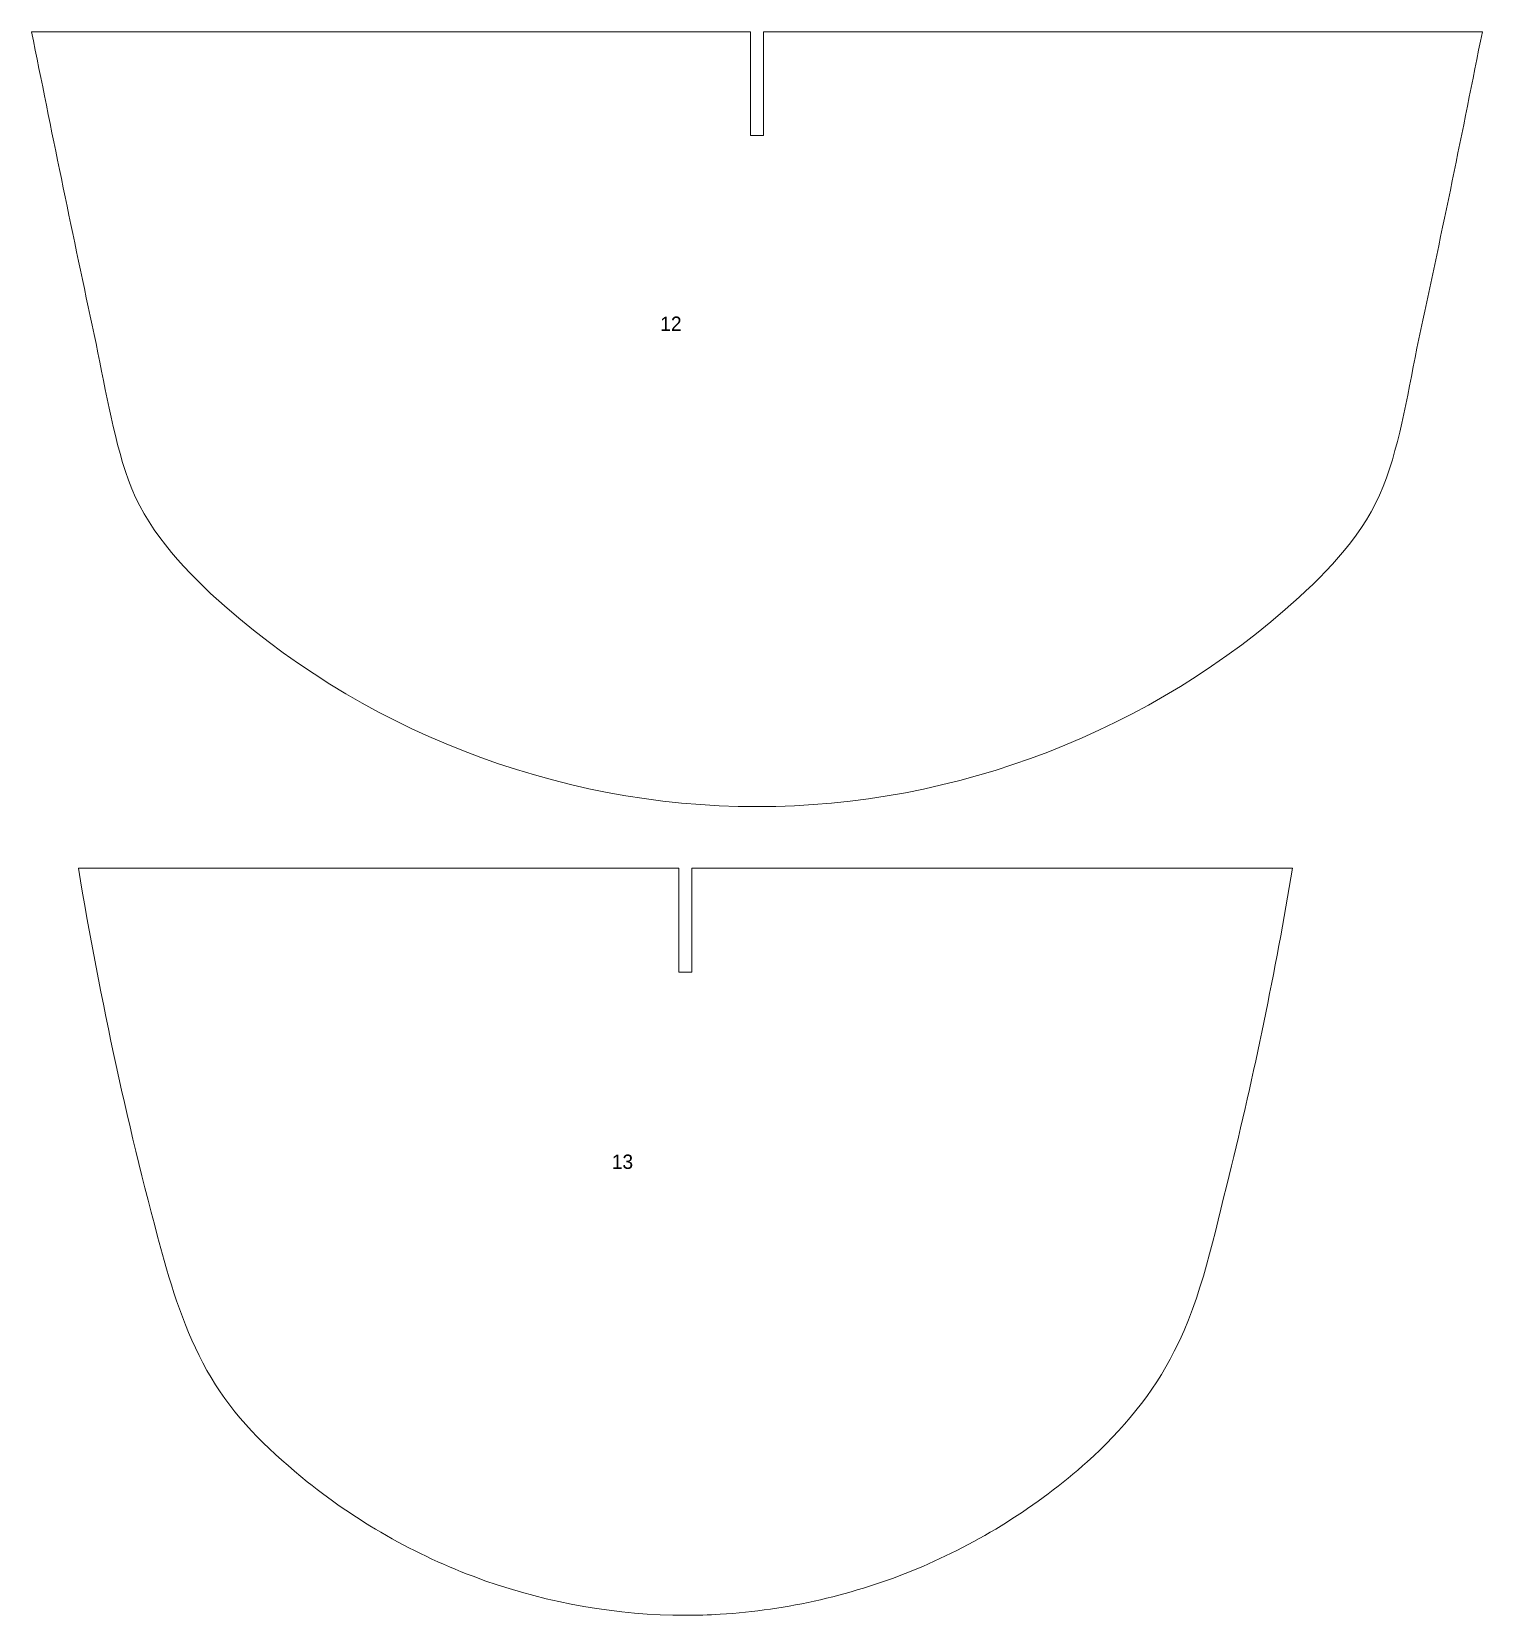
# Model space of a CAD drawing. Header units: inches. Extents: x -7 to 7, y -15.2 to 0.
import ezdxf

# ---------------------------------------------------------------- set-up
doc = ezdxf.new("R2010")
doc.units = ezdxf.units.IN
doc.header["$MEASUREMENT"] = 0

msp = doc.modelspace()

# ---------------------------------------------------------------- linework, layer by layer
at = {"color": 1, "linetype": 'Continuous', "lineweight": 0}
for p, q in [((-6.973, 0), (-0.062, 0)), ((-0.062, -1), (-0.062, 0)), ((0.062, 0), (6.973, 0)), ((0.062, 0), (0.062, -1)), ((0.062, -1), (-0.062, -1)), ((-6.524, -8.046), (-0.75, -8.046)), ((-0.75, -9.046), (-0.75, -8.046)), ((-0.625, -8.046), (5.149, -8.046)), ((-0.625, -8.046), (-0.625, -9.046)), ((-0.625, -9.046), (-0.75, -9.046))]:
    msp.add_line(p, q, dxfattribs=at)
for points, knots in [([(0, -7.453), (-1.941, -7.452), (-3.833, -6.71), (-5.607, -5.075), (-5.929, -4.685), (-6.216, -3.773), (-6.29, -3.293), (-6.593, -1.884), (-6.786, -0.943), (-6.973, 0)], [0, 0, 0, 0, 0.5, 0.5, 0.625, 0.625, 0.75, 0.75, 1, 1, 1, 1]), ([(6.973, 0), (6.784, -0.957), (6.588, -1.912), (6.279, -3.342), (6.211, -3.833), (5.894, -4.746), (5.565, -5.118), (3.796, -6.726), (1.922, -7.452), (0, -7.453)], [0, 0, 0, 0, 0.25, 0.25, 0.375, 0.375, 0.5, 0.5, 1, 1, 1, 1]), ([(-0.688, -15.23), (-1.339, -15.229), (-2, -15.114), (-2.615, -14.897), (-3.229, -14.68), (-3.815, -14.354), (-4.323, -13.945), (-4.656, -13.676), (-4.978, -13.375), (-5.206, -13.013), (-5.435, -12.649), (-5.583, -12.234), (-5.698, -11.819), (-6.043, -10.579), (-6.311, -9.316), (-6.524, -8.046)], [0, 0, 0, 0, 0.0496697, 0.0496697, 0.0496697, 0.0993378, 0.0993378, 0.0993378, 0.131777, 0.131777, 0.131777, 0.1642274, 0.1642274, 0.1642274, 0.260755, 0.260755, 0.260755, 0.260755]), ([(5.149, -8.046), (4.982, -9.037), (4.781, -10.024), (4.539, -10.999), (4.396, -11.572), (4.279, -12.164), (4.012, -12.691), (3.809, -13.094), (3.51, -13.452), (3.174, -13.753), (2.694, -14.183), (2.132, -14.535), (1.537, -14.783), (0.94, -15.031), (0.292, -15.181), (-0.354, -15.22), (-0.465, -15.226), (-0.576, -15.23), (-0.688, -15.23)], [0, 0, 0, 0, 0.0765939, 0.0765939, 0.0765939, 0.1216446, 0.1216446, 0.1216446, 0.1562511, 0.1562511, 0.1562511, 0.2057139, 0.2057139, 0.2057139, 0.255343, 0.255343, 0.255343, 0.2637727, 0.2637727, 0.2637727, 0.2637727])]:
    msp.add_open_spline(points, degree=3, knots=knots, dxfattribs=at)

# ---------------------------------------------------------------- texts
at = {"color": 5, "linetype": 'Continuous', "lineweight": 0, "char_height": 0.1378, "attachment_point": 1}
for s, insert in [('12', (-0.93, -2.74)), ('13', (-1.396, -10.799))]:
    msp.add_mtext_dynamic_manual_height_columns(s, width=1.8706, gutter_width=0.689, heights=[0], dxfattribs=dict(at, insert=insert))

doc.saveas('drawing.dxf')
